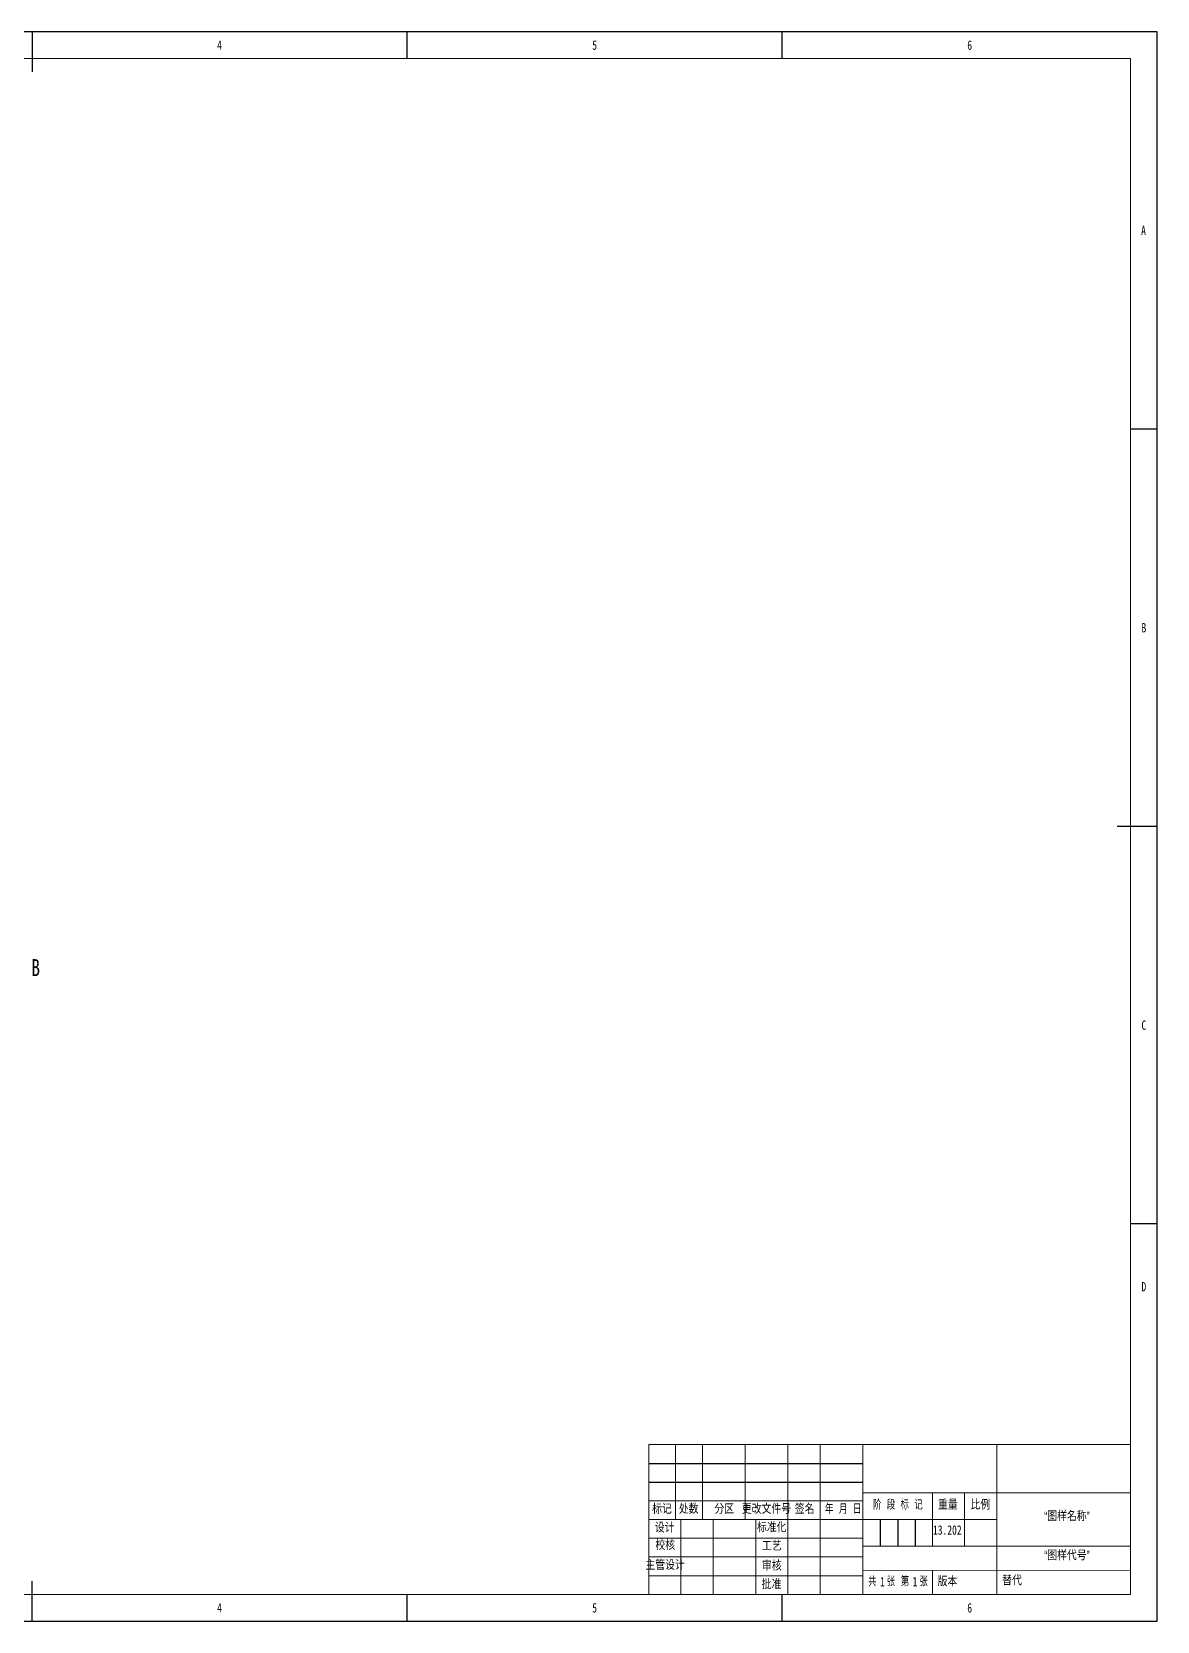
# Model space of a CAD drawing. Header units: millimetres. Extents: x 0 to 841, y 0 to 594.
# Drawn here: x 420 to 841, y 0 to 594 of the extents above; entities that cross this region are included whole.
import ezdxf

# ---------------------------------------------------------------- set-up
doc = ezdxf.new("R2010")
doc.units = ezdxf.units.MM
for name, color, linetype in [('10', 7, 'Continuous'), ('5', 7, 'Continuous'), ('9', 7, 'Continuous'), ('SLD-0', 7, 'Continuous')]:
    doc.layers.add(name, color=color, linetype=linetype)
doc.styles.add('SLDTEXTSTYLE0', font='TXT', dxfattribs={"width": 0.75})
doc.styles.add('SLDTEXTSTYLE1', font='TXT', dxfattribs={"width": 0.75, "bigfont": 'bigfont'})
doc.styles.add('SLDTEXTSTYLE2', font='TXT', dxfattribs={"width": 0.65, "bigfont": 'bigfont'})
doc.styles.add('SLDTEXTSTYLE3', font='TXT', dxfattribs={"width": 0.642857, "bigfont": 'bigfont'})
doc.styles.add('SLDTEXTSTYLE4', font='TXT', dxfattribs={"width": 0.625, "bigfont": 'bigfont'})

msp = doc.modelspace()

# ---------------------------------------------------------------- linework, layer by layer
at = {"layer": '10', "color": 7}
for p, q in [((560.67, 584), (560.67, 594)), ((700.83, 584), (700.83, 594)), ((841, 445.5), (831, 445.5)), ((841, 148.5), (831, 148.5)), ((651, 59), (731, 59)), ((651, 52), (731, 52)), ((737.5, 38), (737.5, 28)), ((744, 38), (744, 28)), ((750.5, 38), (750.5, 28)), ((560.67, 0), (560.67, 10)), ((700.83, 0), (700.83, 10))]:
    msp.add_line(p, q, dxfattribs=at)
at = {"layer": '10', "color": 7, "lineweight": 15}
for p, q in [((661, 66), (661, 38)), ((671, 66), (671, 38)), ((687, 66), (687, 38)), ((703, 66), (703, 10)), ((715, 66), (715, 10)), ((731, 66), (731, 10)), ((781, 66), (781, 38)), ((731, 48), (831, 48)), ((757, 48), (757, 28)), ((769, 48), (769, 28)), ((651, 45), (731, 45)), ((651, 38), (781, 38)), ((663, 38), (663, 10)), ((675, 38), (675, 10)), ((691, 38), (691, 10)), ((781, 38), (781, 10)), ((651, 31), (731, 31)), ((651, 24), (731, 24)), ((731, 28), (831, 28)), ((731, 19), (831, 19.03)), ((651, 17), (731, 17))]:
    msp.add_line(p, q, dxfattribs=at)
at = {"layer": '5', "color": 7}
for p, q in [((420.5, 594), (420.5, 584)), ((420.5, 584), (420.5, 579)), ((831, 297), (826, 297)), ((841, 297), (831, 297)), ((420.5, 10), (420.5, 15)), ((420.5, 0), (420.5, 10))]:
    msp.add_line(p, q, dxfattribs=at)
at = {"layer": '5', "color": 7, "lineweight": 15}
for p, q in [((831, 584), (25, 584)), ((831, 10), (831, 584)), ((651, 66), (831, 66)), ((651, 66), (651, 10)), ((0, 10), (831, 10))]:
    msp.add_line(p, q, dxfattribs=at)
at = {"layer": '9', "color": 7}
for p, q in [((841, 594), (0, 594)), ((841, 0), (841, 594)), ((0, 0), (841, 0))]:
    msp.add_line(p, q, dxfattribs=at)
at = {"layer": 'SLD-0', "lineweight": 15}
msp.add_line((757, 19.01), (757, 10), dxfattribs=at)

# ---------------------------------------------------------------- texts
at = {"color": 7, "linetype": 'Continuous', "insert": (420.23, 247.43), "char_height": 6.35, "attachment_point": 1, "style": 'SLDTEXTSTYLE0'}
msp.add_mtext('B', dxfattribs=at)
at = {"layer": '10', "color": 7, "char_height": 3.5, "attachment_point": 2}
for s, insert, style in [('4', (490.56, 590.76), 'SLDTEXTSTYLE0'), ('5', (630.74, 590.76), 'SLDTEXTSTYLE0'), ('6', (770.91, 590.76), 'SLDTEXTSTYLE0'), ('A', (835.87, 521.51), 'SLDTEXTSTYLE0'), ('B', (836.02, 373.01), 'SLDTEXTSTYLE0'), ('C', (836, 224.51), 'SLDTEXTSTYLE0'), ('D', (836, 126.76), 'SLDTEXTSTYLE0'), ('标记', (655.92, 43.65), 'SLDTEXTSTYLE1'), ('处\\M+19094', (665.89, 43.65), 'SLDTEXTSTYLE1'), ('\\M+195AA\\M+18BE6', (679.2, 43.65), 'SLDTEXTSTYLE1'), ('\\M+18D58\\M+189FC\\M+195B6\\M+18C8F\\M+18D86', (694.97, 43.65), 'SLDTEXTSTYLE1'), ('签\\M+196BC', (709.25, 43.65), 'SLDTEXTSTYLE1'), ('\\M+1944E \\M+18C8E \\M+193FA', (723.65, 43.65), 'SLDTEXTSTYLE2'), ('阶 \\M+19269 标 记', (744.05, 45.23), 'SLDTEXTSTYLE3'), ('\\M+18F64\\M+197CA', (762.75, 45.23), 'SLDTEXTSTYLE1'), ('\\M+194E4\\M+197E1', (774.9, 45.23), 'SLDTEXTSTYLE1'), ('设计', (656.93, 36.67), 'SLDTEXTSTYLE1'), ('标\\M+18F79\\M+189BB', (696.93, 36.78), 'SLDTEXTSTYLE1'), ('\\M+18D48艺', (696.96, 29.87), 'SLDTEXTSTYLE1'), ('审\\M+18A6A', (696.97, 22.42), 'SLDTEXTSTYLE1'), ('\\M+194E1\\M+18F79', (696.88, 15.51), 'SLDTEXTSTYLE1'), ('\\M+18BA4  张', (738.01, 16.59), 'SLDTEXTSTYLE4'), ('\\M+191E6  张', (750.24, 16.59), 'SLDTEXTSTYLE4'), ('\\M+194C5\\M+1967B', (762.61, 16.56), 'SLDTEXTSTYLE1'), ('4', (490.56, 6.76), 'SLDTEXTSTYLE0'), ('5', (630.74, 6.76), 'SLDTEXTSTYLE0'), ('6', (770.91, 6.76), 'SLDTEXTSTYLE0')]:
    msp.add_mtext(s, dxfattribs=dict(at, insert=insert, style=style))
at = {"layer": '10', "char_height": 3.5}
for s, insert, attachment_point, style in [('13.202', (762.55, 35.83), 2, 'SLDTEXTSTYLE0'), ('\\M+18167图样\\M+196BC\\M+18FCC\\M+18168', (807.25, 40.97), 2, 'SLDTEXTSTYLE1'), ('\\M+18D5A\\M+18A6A', (657.13, 30.14), 2, 'SLDTEXTSTYLE1'), ('\\M+18167图样\\M+191E3\\M+18D86\\M+18168', (807.25, 26.31), 2, 'SLDTEXTSTYLE1'), ('\\M+18EE5\\M+18AC7设计', (657.06, 22.69), 2, 'SLDTEXTSTYLE1'), ('1', (737.45, 16.56), 1, 'SLDTEXTSTYLE0'), ('1', (749.57, 16.56), 1, 'SLDTEXTSTYLE0')]:
    msp.add_mtext(s, dxfattribs=dict(at, insert=insert, attachment_point=attachment_point, style=style))
at = {"layer": 'SLD-0', "insert": (783.07, 16.92), "char_height": 3.5, "attachment_point": 1, "style": 'SLDTEXTSTYLE1'}
msp.add_mtext('\\M+191D6\\M+191E3', dxfattribs=at)

doc.saveas('drawing.dxf')
